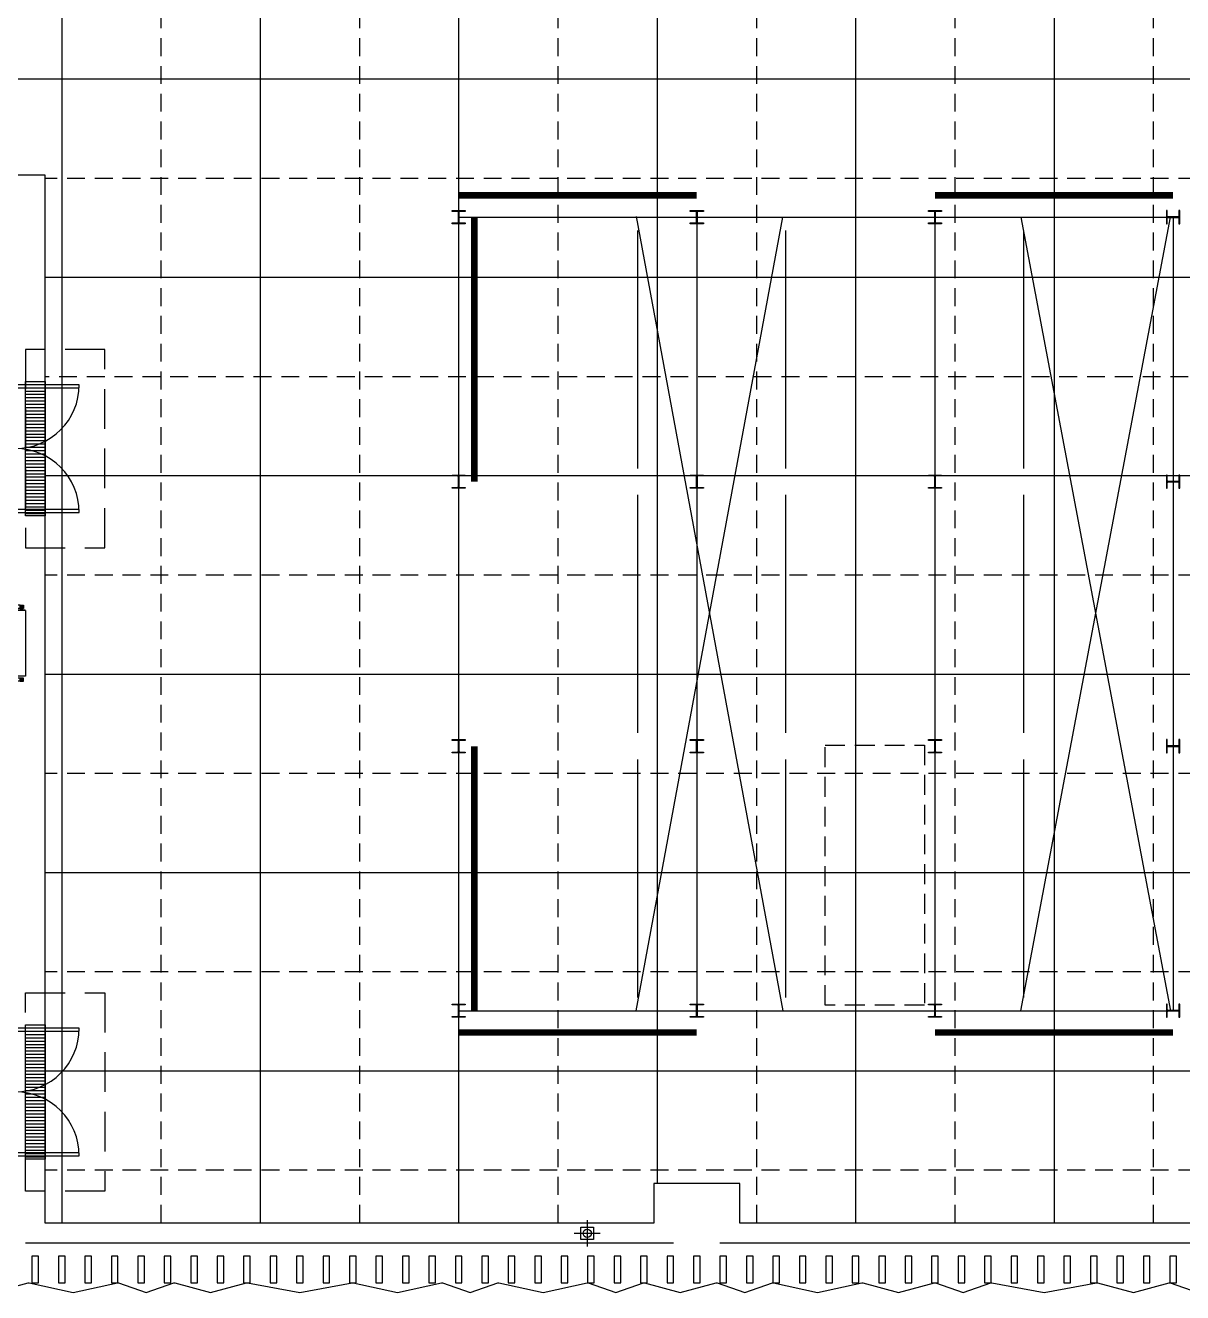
# Model space of a CAD drawing. Header units: millimetres. Extents: x -95754 to 177808, y 34455 to 149960.
# Drawn here: x 146204 to 163698, y 106755 to 125920 of the extents above; entities that cross this region are included whole.
import ezdxf

# ---------------------------------------------------------------- set-up
doc = ezdxf.new("R2010")
doc.units = ezdxf.units.MM
doc.header["$LTSCALE"] = 300
for name, pattern in [('CENTERX2', [4, 2.5, -0.5, 0.5, -0.5]), ('H1', [1.5, 1, -0.5]), ('HID', [2.8, 1.8, -1]), ('HIDDEN', [0.375, 0.25, -0.125])]:
    doc.linetypes.add(name, pattern=pattern)
for name, color, linetype in [('6FIN', 6, 'Continuous'), ('A-DOOR', 4, 'Continuous'), ('A-DOOR-1', 1, 'Continuous'), ('A-DOOR-8', 8, 'Continuous'), ('A-ELE', 7, 'Continuous'), ('A-ELE-8', 8, 'Continuous'), ('A-FIN', 6, 'Continuous'), ('A-HIDDEN', 7, 'H1'), ('A-LOUVER', 6, 'Continuous'), ('A-SYM', 7, 'Continuous'), ('A-TERNCH', 8, 'Continuous'), ('A-지붕바닥', 251, 'Continuous'), ('A-하지철물', 55, 'Continuous'), ('H형강', 2, 'Continuous'), ('loco_SCR', 1, 'Continuous'), ('S-STEEL', 7, 'Continuous'), ('S-WALL', 2, 'Continuous'), ('SCREW', 6, 'Continuous'), ('SHEET', 6, 'Continuous'), ('보(girder)', 7, 'HID'), ('복합판넬', 6, 'Continuous'), ('우수계획', 7, 'Continuous'), ('코킹', 191, 'Continuous'), ('트랜치', 8, 'Continuous')]:
    doc.layers.add(name, color=color, linetype=linetype)

# ---------------------------------------------------------------- blocks, each defined once
blk = doc.blocks.new('FSD-5')
at = {"layer": 'A-DOOR'}
for p, q in [((0, 0), (0, 200)), ((2000, 0), (2000, 200))]:
    blk.add_line(p, q, dxfattribs=at)
for points in [[(35, 200), (80, 200), (80, 1165), (35, 1165)], [(1920, 200), (1965, 200), (1965, 1165), (1920, 1165)]]:
    blk.add_lwpolyline(points, close=True, dxfattribs=at)
for points in [[(0, 190), (10, 190), (10, 200), (35, 200), (35, 150), (50, 150), (50, 50), (35, 50), (35, 0), (10, 0), (10, 10), (0, 10)], [(2000, 190), (1990, 190), (1990, 200), (1965, 200), (1965, 150), (1950, 150), (1950, 50), (1965, 50), (1965, 0), (1990, 0), (1990, 10), (2000, 10)]]:
    blk.add_lwpolyline(points, dxfattribs=at)
at = {"layer": 'A-DOOR-1'}
for centre, start, end in [((35, 200), 0, 90), ((1965, 200), 90, 180)]:
    blk.add_arc(centre, 965, start, end, dxfattribs=at)
at = {"layer": 'A-DOOR-8'}
for p, q in [((35, 200), (1965, 200)), ((35, 0), (1965, 0))]:
    blk.add_line(p, q, dxfattribs=at)
blk = doc.blocks.new('A$Cacae0627')
at = {"layer": '우수계획', "color": 1}
for p, q in [((0, 528), (0, -528)), ((-528, 0), (528, 0))]:
    blk.add_line(p, q, dxfattribs=at)
at = {"layer": '우수계획', "color": 6, "lineweight": -3}
blk.add_lwpolyline([(-250, 250), (250, 250), (250, -250), (-250, -250)], close=True, dxfattribs=at)
blk.add_circle((0, 0), 167, dxfattribs=at)
blk = doc.blocks.new('A$C2f499a12')
at = {"layer": 'A-SYM', "xscale": 0.3749999999999939, "yscale": 0.3749999999999939, "zscale": 0.3749999999999939}
blk.add_blockref('A$Cacae0627', (308, 198), dxfattribs=at)
blk = doc.blocks.new('*U2340')
at = {"layer": '트랜치'}
for p, q in [((50, 300), (50, 0)), ((100, 300), (100, 0)), ((150, 300), (150, 0)), ((200, 300), (200, 0)), ((250, 300), (250, 0)), ((300, 300), (300, 0)), ((350, 300), (350, 0)), ((400, 300), (400, 0)), ((450, 300), (450, 0)), ((500, 300), (500, 0)), ((550, 300), (550, 0)), ((600, 300), (600, 0)), ((650, 300), (650, 0)), ((700, 300), (700, 0)), ((750, 300), (750, 0)), ((800, 300), (800, 0)), ((850, 300), (850, 0)), ((900, 300), (900, 0)), ((950, 300), (950, 0)), ((1000, 300), (1000, 0)), ((1050, 300), (1050, 0)), ((1100, 300), (1100, 0)), ((1150, 300), (1150, 0)), ((1200, 300), (1200, 0)), ((1250, 300), (1250, 0)), ((1300, 300), (1300, 0)), ((1350, 300), (1350, 0)), ((1400, 300), (1400, 0)), ((1450, 300), (1450, 0)), ((1500, 300), (1500, 0)), ((1550, 300), (1550, 0)), ((1600, 300), (1600, 0)), ((1650, 300), (1650, 0)), ((1700, 300), (1700, 0)), ((1750, 300), (1750, 0)), ((1800, 300), (1800, 0)), ((1850, 300), (1850, 0)), ((1900, 300), (1900, 0)), ((1950, 300), (1950, 0)), ((2000, 300), (2000, 0))]:
    blk.add_line(p, q, dxfattribs=at)
at = {"layer": '트랜치', "color": 0}
blk.add_lwpolyline([(0, 300), (2030, 300), (2030, 0), (0, 0)], close=True, dxfattribs=at)
blk = doc.blocks.new('*U2290')
at = {"layer": '6FIN'}
blk.add_lwpolyline([(25, 50), (-25, 50), (-25, 0), (25, 0)], close=True, dxfattribs=at)
at = {"layer": 'SHEET', "color": 8}
for p, q in [((-22, 3), (23, 47)), ((23, 3), (-22, 47))]:
    blk.add_line(p, q, dxfattribs=at)
blk.add_lwpolyline([(22, 2), (-22, 2, -0.414214), (-22, 3), (-22, 47, -0.414214), (-22, 48), (22, 48, -0.414214), (23, 47), (23, 3, -0.414214)], format="xyb", close=True, dxfattribs=at)
blk = doc.blocks.new('screw-2')
at = {"layer": 'loco_SCR', "linetype": 'CENTERX2'}
blk.add_line((-9, 0), (20, 0), dxfattribs=at)
at = {"layer": 'loco_SCR'}
for p, q in [((-2, 2), (-2, 3)), ((-1, 0), (-2, 1)), ((0, 4), (0, -4)), ((0, 2), (13, 2)), ((4, 2), (2, -3)), ((6, 2), (4, -3)), ((8, 2), (6, -3)), ((9, 2), (8, -3)), ((11, 2), (10, 1)), ((16, 0), (11, 1)), ((16, 0), (12, -2)), ((16, 0), (13, 2)), ((-1, 0), (-2, -1)), ((-2, -2), (-2, -3)), ((0, -2), (12, -2)), ((10, -1), (9, -3))]:
    blk.add_line(p, q, dxfattribs=at)
for centre, radius, start, end in [((0, 0), 4, 90, 270), ((-2, 1), 0.5, 135, 249.9068), ((-2, 3), 0.393, 352.9095, 75.2899), ((-1, 0), 0.262, 273.8076, 86.5479), ((11, -1), 1.4, 70.8182, 270.5294), ((-2, -1), 0.5, 109.9826, 225), ((-2, -3), 0.393, 261.9149, 3.4868)]:
    blk.add_arc(centre, radius, start, end, dxfattribs=at)
blk = doc.blocks.new('A$Caf999d5d')
at = {"layer": 'A-FIN'}
for p, q in [((-1, 15), (25, 15)), ((3, 19), (29, 19)), ((25, 7), (25, 15)), ((28, 7), (25, 7)), ((29, 7), (25, 7)), ((29, 7), (29, 19))]:
    blk.add_line(p, q, dxfattribs=at)
at = {"layer": '코킹', "color": 1}
blk.add_circle((15, 8), 7.5, dxfattribs=at)
at = {"layer": '코킹', "color": 1, "extrusion": (0, 0, -1)}
blk.add_ellipse((-1, 8), major_axis=(0, 7.5), ratio=0.368706, start_param=0, end_param=3.141604, dxfattribs=at)
at = {"layer": 'SCREW', "xscale": 0.700000000000001, "yscale": 0.700000000000001, "zscale": 0.700000000000001, "rotation": 359.9997454971837}
blk.add_blockref('screw-2', (25, 11), dxfattribs=at)
blk = doc.blocks.new('A$C23e6e1ad')
at = {"layer": 'A-하지철물'}
for p, q in [((170, -30), (0, -30)), ((170, -80), (0, -80))]:
    blk.add_line(p, q, dxfattribs=at)
at = {"layer": '복합판넬'}
for p, q in [((250, 0), (15, 0)), ((246, -4), (19, -4))]:
    blk.add_line(p, q, dxfattribs=at)
at = {"layer": 'A-FIN', "rotation": 270}
blk.add_blockref('A$Caf999d5d', (0, -1), dxfattribs=at)
at = {"layer": '보(girder)', "rotation": 90}
blk.add_blockref('*U2290', (220, -55), dxfattribs=at)
blk = doc.blocks.new('냉동기 하부 철골 구조물')
at = {"layer": 'H형강', "elevation": 0}
for points in [[(60300, -25686), (60100, -25686), (60100, -25674), (60183, -25674, 0.414214), (60196, -25661), (60196, -25511, 0.414214), (60183, -25498), (60100, -25498), (60100, -25486), (60300, -25486), (60300, -25498), (60217, -25498, 0.414214), (60204, -25511), (60204, -25661, 0.414214), (60217, -25674), (60300, -25674), (60300, -25686)], [(63900, -25686), (63700, -25686), (63700, -25674), (63783, -25674, 0.414214), (63796, -25661), (63796, -25511, 0.414214), (63783, -25498), (63700, -25498), (63700, -25486), (63900, -25486), (63900, -25498), (63817, -25498, 0.414214), (63804, -25511), (63804, -25661, 0.414214), (63817, -25674), (63900, -25674), (63900, -25686)], [(67500, -25686), (67300, -25686), (67300, -25674), (67383, -25674, 0.414214), (67396, -25661), (67396, -25511, 0.414214), (67383, -25498), (67300, -25498), (67300, -25486), (67500, -25486), (67500, -25498), (67417, -25498, 0.414214), (67404, -25511), (67404, -25661, 0.414214), (67417, -25674), (67500, -25674), (67500, -25686)], [(71100, -25686), (71100, -25486), (71088, -25486), (71088, -25569, -0.414214), (71075, -25582), (70925, -25582, -0.414214), (70912, -25569), (70912, -25486), (70900, -25486), (70900, -25686), (70912, -25686), (70912, -25603, -0.414214), (70925, -25590), (71075, -25590, -0.414214), (71088, -25603), (71088, -25686), (71100, -25686)], [(60300, -29686), (60100, -29686), (60100, -29674), (60183, -29674, 0.414214), (60196, -29661), (60196, -29511, 0.414214), (60183, -29498), (60100, -29498), (60100, -29486), (60300, -29486), (60300, -29498), (60217, -29498, 0.414214), (60204, -29511), (60204, -29661, 0.414214), (60217, -29674), (60300, -29674), (60300, -29686)], [(63900, -29686), (63700, -29686), (63700, -29674), (63783, -29674, 0.414214), (63796, -29661), (63796, -29511, 0.414214), (63783, -29498), (63700, -29498), (63700, -29486), (63900, -29486), (63900, -29498), (63817, -29498, 0.414214), (63804, -29511), (63804, -29661, 0.414214), (63817, -29674), (63900, -29674), (63900, -29686)], [(67500, -29686), (67300, -29686), (67300, -29674), (67383, -29674, 0.414214), (67396, -29661), (67396, -29511, 0.414214), (67383, -29498), (67300, -29498), (67300, -29486), (67500, -29486), (67500, -29498), (67417, -29498, 0.414214), (67404, -29511), (67404, -29661, 0.414214), (67417, -29674), (67500, -29674), (67500, -29686)], [(71100, -29686), (71100, -29486), (71088, -29486), (71088, -29569, -0.414214), (71075, -29582), (70925, -29582, -0.414214), (70912, -29569), (70912, -29486), (70900, -29486), (70900, -29686), (70912, -29686), (70912, -29603, -0.414214), (70925, -29590), (71075, -29590, -0.414214), (71088, -29603), (71088, -29686), (71100, -29686)], [(60300, -33686), (60100, -33686), (60100, -33674), (60183, -33674, 0.414214), (60196, -33661), (60196, -33511, 0.414214), (60183, -33498), (60100, -33498), (60100, -33486), (60300, -33486), (60300, -33498), (60217, -33498, 0.414214), (60204, -33511), (60204, -33661, 0.414214), (60217, -33674), (60300, -33674), (60300, -33686)], [(63900, -33686), (63700, -33686), (63700, -33674), (63783, -33674, 0.414214), (63796, -33661), (63796, -33511, 0.414214), (63783, -33498), (63700, -33498), (63700, -33486), (63900, -33486), (63900, -33498), (63817, -33498, 0.414214), (63804, -33511), (63804, -33661, 0.414214), (63817, -33674), (63900, -33674), (63900, -33686)], [(67500, -33686), (67300, -33686), (67300, -33674), (67383, -33674, 0.414214), (67396, -33661), (67396, -33511, 0.414214), (67383, -33498), (67300, -33498), (67300, -33486), (67500, -33486), (67500, -33498), (67417, -33498, 0.414214), (67404, -33511), (67404, -33661, 0.414214), (67417, -33674), (67500, -33674), (67500, -33686)], [(71100, -33686), (71100, -33486), (71088, -33486), (71088, -33569, -0.414214), (71075, -33582), (70925, -33582, -0.414214), (70912, -33569), (70912, -33486), (70900, -33486), (70900, -33686), (70912, -33686), (70912, -33603, -0.414214), (70925, -33590), (71075, -33590, -0.414214), (71088, -33603), (71088, -33686), (71100, -33686)], [(60100, -37486), (60300, -37486), (60300, -37498), (60217, -37498, 0.414214), (60204, -37511), (60204, -37661, 0.414214), (60217, -37674), (60300, -37674), (60300, -37686), (60100, -37686), (60100, -37674), (60183, -37674, 0.414214), (60196, -37661), (60196, -37511, 0.414214), (60183, -37498), (60100, -37498), (60100, -37486)], [(63700, -37486), (63900, -37486), (63900, -37498), (63817, -37498, 0.414214), (63804, -37511), (63804, -37661, 0.414214), (63817, -37674), (63900, -37674), (63900, -37686), (63700, -37686), (63700, -37674), (63783, -37674, 0.414214), (63796, -37661), (63796, -37511, 0.414214), (63783, -37498), (63700, -37498), (63700, -37486)], [(67300, -37486), (67500, -37486), (67500, -37498), (67417, -37498, 0.414214), (67404, -37511), (67404, -37661, 0.414214), (67417, -37674), (67500, -37674), (67500, -37686), (67300, -37686), (67300, -37674), (67383, -37674, 0.414214), (67396, -37661), (67396, -37511, 0.414214), (67383, -37498), (67300, -37498), (67300, -37486)], [(70900, -37486), (70900, -37686), (70912, -37686), (70912, -37603, -0.414214), (70925, -37590), (71075, -37590, -0.414214), (71088, -37603), (71088, -37686), (71100, -37686), (71100, -37486), (71088, -37486), (71088, -37569, -0.414214), (71075, -37582), (70925, -37582, -0.414214), (70912, -37569), (70912, -37486), (70900, -37486)]]:
    blk.add_lwpolyline(points, format="xyb", dxfattribs=at)
at = {"layer": 'S-STEEL'}
for p, q in [((60200, -25586), (71000, -25586)), ((60200, -25586), (60200, -37586)), ((63800, -25586), (63800, -37586)), ((67400, -25586), (67400, -37586)), ((71000, -25586), (71000, -37586)), ((60200, -37586), (71000, -37586))]:
    blk.add_line(p, q, dxfattribs=at)
at = {"layer": 'S-STEEL', "color": 3}
for p, q in [((62901, -25786, 0), (62901, -29386, 0)), ((65140, -25786, 0), (65140, -29386)), ((68740, -25786, 0), (68740, -29386)), ((71000, -25786, 0), (71000, -29386)), ((62901, -29786, 0), (62901, -33386, 0)), ((65140, -29786), (65140, -33386)), ((68740, -29786), (68740, -33386)), ((71000, -29786), (71000, -33386)), ((62901, -33786, 0), (62901, -37386)), ((65140, -33786), (65140, -37386)), ((68740, -33786), (68740, -37386)), ((71000, -33786), (71000, -37386))]:
    blk.add_line(p, q, dxfattribs=at)
at = {"layer": 'S-STEEL', "color": 6, "linetype": 'HIDDEN', "ltscale": 3, "const_width": 100, "elevation": 0}
for points in [[(63800, -25255), (60200, -25255)], [(71000, -25255), (67400, -25255)], [(60438, -25586), (60438, -29586)], [(60438, -37586), (60438, -33586)], [(63800, -37916), (60200, -37916)], [(71000, -37916), (67400, -37916)]]:
    blk.add_lwpolyline(points, dxfattribs=at)
at = {"layer": 'S-WALL', "color": 252}
for p, q in [((62881, -25578, 0), (65100, -37586, 0)), ((62881, -37586, 0), (65100, -25586, 0)), ((68700, -25586, 0), (70960, -37586, 0)), ((68700, -37586, 0), (70960, -25586, 0))]:
    blk.add_line(p, q, dxfattribs=at)
blk = doc.blocks.new('A$C202914f3')
at = {"layer": 'A-ELE', "linetype": 'H1', "elevation": 0}
blk.add_lwpolyline([(65740, -37501), (65740, -33571), (67240, -33571), (67240, -37501)], close=True, dxfattribs=at)
blk.add_blockref('냉동기 하부 철골 구조물', (0, 0))

msp = doc.modelspace()

# ---------------------------------------------------------------- linework, layer by layer
at = {"layer": 'A-ELE-8'}
msp.add_line((146203.6, 117070), (146203.6, 116080), dxfattribs=at)
at = {"layer": 'A-ELE-8', "elevation": 0}
for points in [[(156003.6, 107505), (146203.6, 107505)], [(166803.6, 107505), (156703.6, 107505)], [(145703.6, 106755), (146246.1, 106905), (146246.1, 106905), (146261.1, 106905), (146261.1, 106905), (146928.6, 106755), (147596.1, 106905), (147596.1, 106905), (147611.1, 106905), (147611.1, 106905), (148028.6, 106755), (148446.1, 106905), (148446.1, 106905), (148461.1, 106905), (148461.1, 106905), (149003.6, 106755), (149546.1, 106905), (149546.1, 106905), (149561.1, 106905), (149561.1, 106905), (150353.6, 106755), (151146.1, 106905), (151146.1, 106905), (151161.1, 106905), (151161.1, 106905), (151828.6, 106755), (152496.1, 106905), (152496.1, 106905), (152511.1, 106905), (152511.1, 106905), (152928.6, 106755), (153346.1, 106905), (153346.1, 106905), (153361.1, 106905), (153361.1, 106905), (154028.6, 106755), (154696.1, 106905), (154696.1, 106905), (154711.1, 106905), (154711.1, 106905), (155128.6, 106755), (155546.1, 106905), (155546.1, 106905), (155561.1, 106905), (155561.1, 106905), (156103.6, 106755), (156646.1, 106905), (156646.1, 106905), (156661.1, 106905), (156661.1, 106905), (157078.6, 106755), (157496.1, 106905), (157496.1, 106905), (157511.1, 106905), (157511.1, 106905), (158178.6, 106755), (158846.1, 106905), (158846.1, 106905), (158861.1, 106905), (158861.1, 106905), (159403.6, 106755), (159946.1, 106905), (159946.1, 106905), (159961.1, 106905), (159961.1, 106905), (160378.6, 106755), (160796.1, 106905), (160796.1, 106905), (160811.1, 106905), (160811.1, 106905), (161603.6, 106755), (162396.1, 106905), (162396.1, 106905), (162411.1, 106905), (162411.1, 106905), (162953.6, 106755), (163496.1, 106905), (163496.1, 106905), (163511.1, 106905), (163511.1, 106905), (163928.6, 106755)]]:
    msp.add_lwpolyline(points, dxfattribs=at)
at = {"layer": 'A-HIDDEN', "ltscale": 2, "elevation": 0}
for points in [[(146203.6, 118020), (147403.6, 118020), (147403.6, 121020), (146203.6, 121020)], [(146203.6, 111290), (147403.6, 111290), (147403.6, 108290), (146203.6, 108290)]]:
    msp.add_lwpolyline(points, close=True, dxfattribs=at)
at = {"layer": 'A-LOUVER', "elevation": 0}
for points in [[(146303.6, 106905), (146403.6, 106905), (146403.6, 107305), (146303.6, 107305)], [(146703.6, 106905), (146803.6, 106905), (146803.6, 107305), (146703.6, 107305)], [(147103.6, 106905), (147203.6, 106905), (147203.6, 107305), (147103.6, 107305)], [(147503.6, 106905), (147603.6, 106905), (147603.6, 107305), (147503.6, 107305)], [(147903.6, 106905), (148003.6, 106905), (148003.6, 107305), (147903.6, 107305)], [(148303.6, 106905), (148403.6, 106905), (148403.6, 107305), (148303.6, 107305)], [(148703.6, 106905), (148803.6, 106905), (148803.6, 107305), (148703.6, 107305)], [(149103.6, 106905), (149203.6, 106905), (149203.6, 107305), (149103.6, 107305)], [(149503.6, 106905), (149603.6, 106905), (149603.6, 107305), (149503.6, 107305)], [(149903.6, 106905), (150003.6, 106905), (150003.6, 107305), (149903.6, 107305)], [(150303.6, 106905), (150403.6, 106905), (150403.6, 107305), (150303.6, 107305)], [(150703.6, 106905), (150803.6, 106905), (150803.6, 107305), (150703.6, 107305)], [(151103.6, 106905), (151203.6, 106905), (151203.6, 107305), (151103.6, 107305)], [(151503.6, 106905), (151603.6, 106905), (151603.6, 107305), (151503.6, 107305)], [(151903.6, 106905), (152003.6, 106905), (152003.6, 107305), (151903.6, 107305)], [(152303.6, 106905), (152403.6, 106905), (152403.6, 107305), (152303.6, 107305)], [(152703.6, 106905), (152803.6, 106905), (152803.6, 107305), (152703.6, 107305)], [(153103.6, 106905), (153203.6, 106905), (153203.6, 107305), (153103.6, 107305)], [(153503.6, 106905), (153603.6, 106905), (153603.6, 107305), (153503.6, 107305)], [(153903.6, 106905), (154003.6, 106905), (154003.6, 107305), (153903.6, 107305)], [(154303.6, 106905), (154403.6, 106905), (154403.6, 107305), (154303.6, 107305)], [(154703.6, 106905), (154803.6, 106905), (154803.6, 107305), (154703.6, 107305)], [(155103.6, 106905), (155203.6, 106905), (155203.6, 107305), (155103.6, 107305)], [(155503.6, 106905), (155603.6, 106905), (155603.6, 107305), (155503.6, 107305)], [(155903.6, 106905), (156003.6, 106905), (156003.6, 107305), (155903.6, 107305)], [(156303.6, 106905), (156403.6, 106905), (156403.6, 107305), (156303.6, 107305)], [(156703.6, 106905), (156803.6, 106905), (156803.6, 107305), (156703.6, 107305)], [(157103.6, 106905), (157203.6, 106905), (157203.6, 107305), (157103.6, 107305)], [(157503.6, 106905), (157603.6, 106905), (157603.6, 107305), (157503.6, 107305)], [(157903.6, 106905), (158003.6, 106905), (158003.6, 107305), (157903.6, 107305)], [(158303.6, 106905), (158403.6, 106905), (158403.6, 107305), (158303.6, 107305)], [(158703.6, 106905), (158803.6, 106905), (158803.6, 107305), (158703.6, 107305)], [(159103.6, 106905), (159203.6, 106905), (159203.6, 107305), (159103.6, 107305)], [(159503.6, 106905), (159603.6, 106905), (159603.6, 107305), (159503.6, 107305)], [(159903.6, 106905), (160003.6, 106905), (160003.6, 107305), (159903.6, 107305)], [(160303.6, 106905), (160403.6, 106905), (160403.6, 107305), (160303.6, 107305)], [(160703.6, 106905), (160803.6, 106905), (160803.6, 107305), (160703.6, 107305)], [(161103.6, 106905), (161203.6, 106905), (161203.6, 107305), (161103.6, 107305)], [(161503.6, 106905), (161603.6, 106905), (161603.6, 107305), (161503.6, 107305)], [(161903.6, 106905), (162003.6, 106905), (162003.6, 107305), (161903.6, 107305)], [(162303.6, 106905), (162403.6, 106905), (162403.6, 107305), (162303.6, 107305)], [(162703.6, 106905), (162803.6, 106905), (162803.6, 107305), (162703.6, 107305)], [(163103.6, 106905), (163203.6, 106905), (163203.6, 107305), (163103.6, 107305)], [(163503.6, 106905), (163603.6, 106905), (163603.6, 107305), (163503.6, 107305)]]:
    msp.add_lwpolyline(points, close=True, dxfattribs=at)
at = {"layer": 'A-TERNCH', "elevation": 0}
msp.add_lwpolyline([(170203.6, 135755), (170203.6, 107805), (167803.6, 107805), (167803.6, 108405), (166503.6, 108405), (166503.6, 107805), (157003.6, 107805), (157003.6, 108405), (155703.6, 108405), (155703.6, 107805), (146503.6, 107805), (146503.6, 123655), (108653.6, 123655)], dxfattribs=at)
for points in [[(146203.6, 118505), (146203.6, 120535), (146503.6, 120535), (146503.6, 118505)], [(146203.6, 108775), (146203.6, 110805), (146503.6, 110805), (146503.6, 108775)]]:
    msp.add_lwpolyline(points, close=True, dxfattribs=at)
at = {"layer": 'A-지붕바닥'}
for p, q in [((146753.6, 148405), (146753.6, 107805)), ((149753.6, 148405), (149753.6, 107805)), ((152753.6, 148405), (152753.6, 107805)), ((158753.6, 148405), (158753.6, 107805)), ((161753.6, 148405), (161753.6, 107805)), ((155753.6, 147805), (155753.6, 108405)), ((170203.6, 125105), (99303.6, 125105)), ((170203.6, 122105), (146503.6, 122105)), ((170203.6, 119105), (146503.6, 119105)), ((170203.6, 116105), (146503.6, 116105)), ((170203.6, 113105), (146503.6, 113105)), ((170203.6, 110105), (146503.6, 110105))]:
    msp.add_line(p, q, dxfattribs=at)
at = {"layer": 'A-지붕바닥', "linetype": 'HID', "ltscale": 0.5}
for p, q in [((148253.6, 148405), (148253.6, 107805)), ((151253.6, 148405), (151253.6, 107805)), ((154253.6, 148405), (154253.6, 107805)), ((157253.6, 148405), (157253.6, 107805)), ((160253.6, 148405), (160253.6, 107805)), ((163253.6, 148405), (163253.6, 107805)), ((170203.6, 123605), (146503.6, 123605)), ((170503.6, 120605), (146503.6, 120605)), ((170203.6, 117605), (146503.6, 117605)), ((170203.6, 114605), (146503.6, 114605)), ((170203.6, 111605), (146503.6, 111605)), ((170203.6, 108605), (146503.6, 108605))]:
    msp.add_line(p, q, dxfattribs=at)

# ---------------------------------------------------------------- block references
msp.add_blockref('A$C202914f3', (92553.6, 148605))
at = {"layer": 'A-DOOR', "rotation": 270}
for p in [(145853.6, 120520), (145853.6, 110790)]:
    msp.add_blockref('FSD-5', p, dxfattribs=at)
at = {"layer": 'A-지붕바닥'}
msp.add_blockref('A$C2f499a12', (154388.5, 107454.1), dxfattribs=at)
at = {"layer": '복합판넬', "xscale": -1, "rotation": 180}
msp.add_blockref('A$C23e6e1ad', (145953.6, 117070), dxfattribs=at)
at = {"layer": '복합판넬'}
msp.add_blockref('A$C23e6e1ad', (145953.6, 116080), dxfattribs=at)
at = {"layer": '트랜치', "color": 0, "rotation": 270}
for p in [(146203.6, 120535), (146203.6, 110805)]:
    msp.add_blockref('*U2340', p, dxfattribs=at)

doc.saveas('drawing.dxf')
